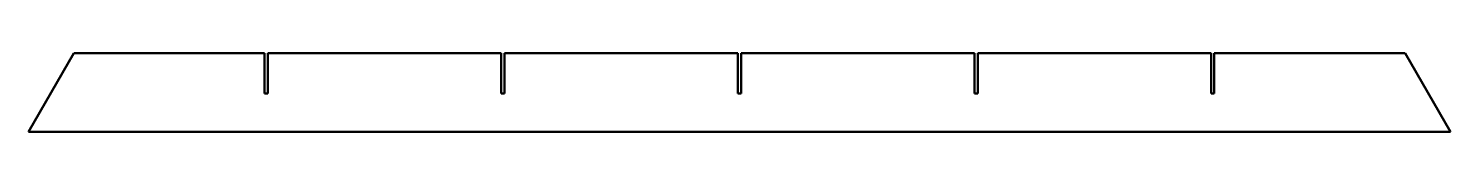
# Model space of a CAD drawing. Header units: millimetres. Extents: x 0 to 1442, y 0 to 80.
import ezdxf

# ---------------------------------------------------------------- set-up
doc = ezdxf.new("R2010")
doc.units = ezdxf.units.MM
doc.layers.add('IV_OUTER_PROFILE', color=7, linetype='Continuous', lineweight=50)

msp = doc.modelspace()

# ---------------------------------------------------------------- linework, layer by layer
at = {"layer": 'IV_OUTER_PROFILE'}
for p, q in [((0, 0), (46.2, 80)), ((46.2, 80), (239.5, 80)), ((239.5, 39), (239.5, 80)), ((242.7, 80), (242.7, 39)), ((242.7, 80), (479.5, 80)), ((479.5, 39), (479.5, 80)), ((482.7, 80), (482.7, 39)), ((482.7, 80), (719.5, 80)), ((719.5, 39), (719.5, 80)), ((722.7, 80), (959.5, 80)), ((722.7, 80), (722.7, 39)), ((959.5, 39), (959.5, 80)), ((962.7, 80), (962.7, 39)), ((962.7, 80), (1199.5, 80)), ((1199.5, 39), (1199.5, 80)), ((1202.7, 80), (1202.7, 39)), ((1202.7, 80), (1396.1, 80)), ((1396.1, 80), (1442.3, 0)), ((242.7, 39), (239.5, 39)), ((482.7, 39), (479.5, 39)), ((722.7, 39), (719.5, 39)), ((962.7, 39), (959.5, 39)), ((1202.7, 39), (1199.5, 39)), ((1442.3, 0), (0, 0))]:
    msp.add_line(p, q, dxfattribs=at)

doc.saveas('drawing.dxf')
